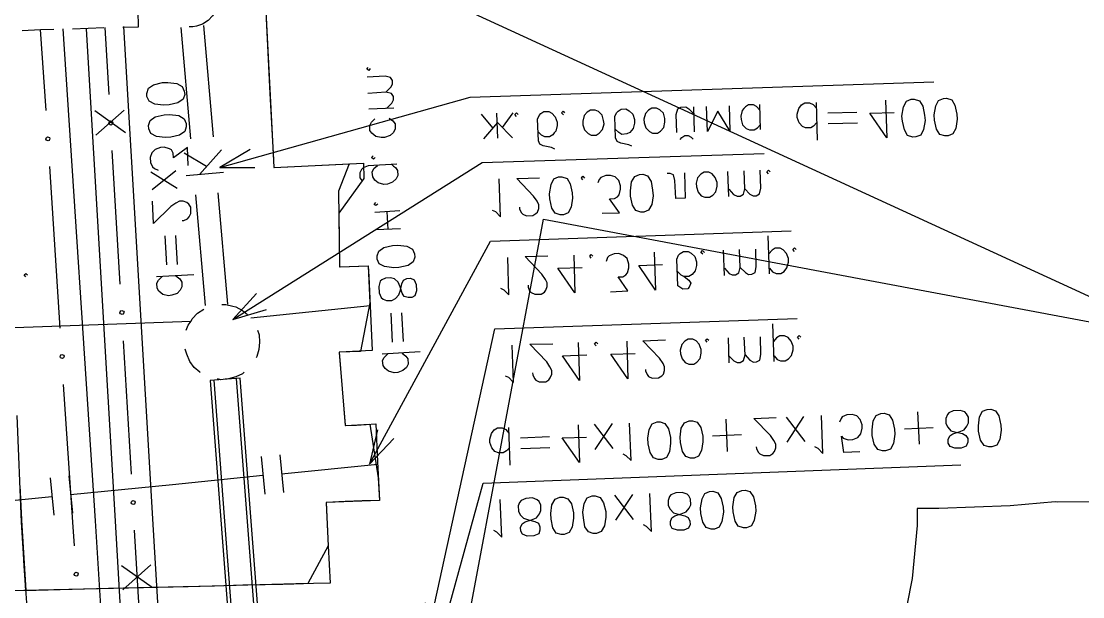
# Model space of a CAD drawing. Header units: metres. Extents: x 131 to 658, y 22 to 173.
# Drawn here: x 368.56 to 398.14, y 44.82 to 60.85 of the extents above; entities that cross this region are included whole.
import ezdxf

# ---------------------------------------------------------------- set-up
doc = ezdxf.new("R2010")
doc.units = ezdxf.units.M
for name, color, linetype in [('BOUNDARY', 7, 'Continuous'), ('BUILDING', 7, 'Continuous'), ('CURB', 7, 'Continuous'), ('GAS', 7, 'Continuous'), ('HEAT', 7, 'Continuous'), ('ROAD', 7, 'Continuous'), ('SEWER', 7, 'Continuous'), ('SIDEWALK_PATH', 7, 'Continuous')]:
    doc.layers.add(name, color=color, linetype=linetype)

msp = doc.modelspace()

# ---------------------------------------------------------------- linework, layer by layer
at = {"layer": 'BOUNDARY'}
msp.add_lwpolyline([(375.37, 61.306), (375.492, 58.842), (375.581, 57.178), (375.603, 56.778), (375.603, 56.778), (378.1, 56.901), (378.1, 56.901), (378.111, 56.468), (377.412, 55.502), (377.434, 54.004), (377.434, 54.004), (378.233, 54.038), (378.233, 54.038), (378.278, 53.006), (378.011, 51.652), (377.423, 51.63), (377.423, 51.63), (377.59, 49.588), (377.59, 49.588), (378.278, 49.621), (378.511, 48.134), (378.544, 47.502), (378.544, 47.502), (377.057, 47.446), (377.057, 47.446), (377.112, 46.237), (376.546, 45.182), (373.217, 45.094), (371.553, 45.06), (368.213, 44.983)], dxfattribs=at)
at = {"layer": 'BUILDING'}
msp.add_lwpolyline([(417.449, 44.395), (417.386, 45.093), (417.32, 46.758), (417.264, 48.144), (415.599, 48.082), (413.954, 48.016), (413.931, 48.015), (411.911, 47.937), (411.843, 47.935), (410.579, 47.892), (409.899, 47.865), (379.687, 61.75), (389.49, 83.08), (442.488, 58.722), (432.685, 37.392)], close=True, dxfattribs=at)
msp.add_lwpolyline([(398.902, 47.457), (397.43, 47.455), (397.373, 47.461), (396.119, 47.349), (394.133, 47.272), (393.526, 47.277), (393.528, 46.803), (393.385, 45.324), (393.097, 43.866), (392.665, 42.443), (392.392, 41.784), (380.974, 43.928), (383.115, 55.332), (420.523, 48.308)], dxfattribs=at)
at = {"layer": 'CURB'}
msp.add_lwpolyline([(369.2, 35.917), (369.223, 35.972), (369.223, 35.972), (369.267, 36.272), (369.278, 36.305), (369.256, 36.693), (369.211, 37.215), (369.167, 37.969), (369.134, 38.491), (369.078, 39.257), (369.045, 39.778), (368.99, 40.533), (368.956, 41.065), (368.912, 41.82), (368.867, 42.342), (368.823, 43.107), (368.79, 43.629), (368.734, 44.383), (368.701, 44.905), (368.646, 45.671), (368.612, 46.192), (368.568, 46.891), (368.568, 46.891), (368.568, 46.947)], dxfattribs=at)
at = {"layer": 'GAS'}
for points in [[(378.289, 59.53), (378.244, 59.475), (378.244, 59.475), (378.189, 59.519), (378.189, 59.519), (378.233, 59.564)], [(378.721, 58.876), (378.866, 59.02), (378.866, 59.02), (378.91, 59.109), (378.91, 59.109), (378.91, 59.198), (378.91, 59.198), (378.855, 59.286), (378.855, 59.286), (378.699, 59.32), (378.699, 59.32), (378.2, 59.297)], [(378.744, 58.421), (378.888, 58.565), (378.888, 58.565), (378.932, 58.665), (378.932, 58.665), (378.932, 58.754), (378.932, 58.754), (378.877, 58.842), (378.877, 58.842), (378.721, 58.876), (378.721, 58.876), (378.222, 58.842)], [(378.943, 58.432), (378.244, 58.399)], [(378.81, 58.154), (378.921, 58.077), (378.921, 58.077), (378.977, 57.988), (378.977, 57.988), (378.977, 57.855), (378.977, 57.855), (378.932, 57.755), (378.932, 57.755), (378.843, 57.666), (378.843, 57.666), (378.688, 57.611), (378.688, 57.611), (378.588, 57.611), (378.588, 57.611), (378.444, 57.644), (378.444, 57.644), (378.333, 57.733), (378.333, 57.733), (378.278, 57.81), (378.278, 57.81), (378.278, 57.944), (378.278, 57.944), (378.322, 58.043), (378.322, 58.043), (378.411, 58.132)], [(378.422, 57.056), (378.377, 57.011), (378.377, 57.011), (378.322, 57.056), (378.322, 57.056), (378.366, 57.1)], [(379.032, 56.867), (378.233, 56.823), (378.233, 56.823), (378.089, 56.767), (378.089, 56.767), (378.045, 56.723), (378.045, 56.723), (378, 56.623), (378, 56.623), (378, 56.49), (378, 56.49), (378.056, 56.412)], [(378.888, 56.856), (378.932, 56.812), (378.932, 56.812), (378.988, 56.778), (378.988, 56.778), (379.043, 56.69), (379.043, 56.69), (379.054, 56.557), (379.054, 56.557), (379.01, 56.457), (379.01, 56.457), (378.91, 56.368), (378.91, 56.368), (378.766, 56.312), (378.766, 56.312), (378.666, 56.301), (378.666, 56.301), (378.511, 56.346), (378.511, 56.346), (378.411, 56.423), (378.411, 56.423), (378.355, 56.512), (378.355, 56.512), (378.344, 56.645), (378.344, 56.645), (378.389, 56.745), (378.389, 56.745), (378.488, 56.834)], [(378.499, 55.758), (378.444, 55.713), (378.444, 55.713), (378.4, 55.746), (378.4, 55.746), (378.444, 55.802)], [(379.11, 55.569), (378.411, 55.524)], [(378.788, 55.047), (378.755, 55.547)], [(379.132, 55.07), (378.433, 55.036)], [(378.488, 49.466), (378.266, 48.511), (378.266, 48.511), (381.64, 54.726), (381.64, 54.726), (390.018, 55.014)], [(389.408, 53.816), (389.374, 54.87)], [(379.531, 54.282), (379.487, 54.149), (379.487, 54.149), (379.343, 54.049), (379.343, 54.049), (379.088, 53.993), (379.088, 53.993), (378.943, 53.982), (378.943, 53.982), (378.688, 54.015), (378.688, 54.015), (378.533, 54.093), (378.533, 54.093), (378.477, 54.226), (378.477, 54.226), (378.477, 54.315), (378.477, 54.315), (378.522, 54.448), (378.522, 54.448), (378.666, 54.548), (378.666, 54.548), (378.91, 54.603), (378.91, 54.603), (379.054, 54.615), (379.054, 54.615), (379.31, 54.581), (379.31, 54.581), (379.465, 54.504), (379.465, 54.504), (379.52, 54.37), (379.52, 54.37), (379.531, 54.282)], [(386.844, 53.882), (386.944, 53.782), (386.944, 53.782), (387.033, 53.738), (387.033, 53.738), (387.166, 53.638), (387.166, 53.638), (387.222, 53.549), (387.222, 53.549), (387.177, 53.438), (387.177, 53.438), (387.133, 53.394), (387.133, 53.394), (387, 53.383), (387, 53.383), (386.911, 53.438), (386.911, 53.438), (386.855, 53.483), (386.855, 53.483), (386.833, 54.226), (386.833, 54.226), (386.878, 54.337), (386.878, 54.337), (386.922, 54.382), (386.922, 54.382), (387.011, 54.437), (387.011, 54.437), (387.144, 54.437), (387.144, 54.437), (387.233, 54.393), (387.233, 54.393), (387.333, 54.293), (387.333, 54.293), (387.377, 54.149), (387.377, 54.149), (387.377, 54.049), (387.377, 54.049), (387.344, 53.893), (387.344, 53.893), (387.255, 53.793), (387.255, 53.793), (387.166, 53.738), (387.166, 53.738), (387.033, 53.738)], [(387.554, 54.359), (387.499, 54.404), (387.499, 54.404), (387.543, 54.459), (387.543, 54.459), (387.599, 54.404)], [(388.154, 53.771), (388.131, 54.47)], [(388.154, 53.971), (388.287, 53.827), (388.287, 53.827), (388.376, 53.782), (388.376, 53.782), (388.464, 53.782), (388.464, 53.782), (388.553, 53.838), (388.553, 53.838), (388.598, 53.993), (388.598, 53.993), (388.575, 54.493)], [(388.598, 53.993), (388.742, 53.849), (388.742, 53.849), (388.831, 53.793), (388.831, 53.793), (388.919, 53.805), (388.919, 53.805), (389.008, 53.849), (389.008, 53.849), (389.041, 54.004), (389.041, 54.004), (389.03, 54.504)], [(389.408, 53.971), (389.496, 53.871), (389.496, 53.871), (389.596, 53.827), (389.596, 53.827), (389.729, 53.827), (389.729, 53.827), (389.818, 53.882), (389.818, 53.882), (389.896, 53.982), (389.896, 53.982), (389.94, 54.137), (389.94, 54.137), (389.94, 54.237), (389.94, 54.237), (389.885, 54.382), (389.885, 54.382), (389.796, 54.481), (389.796, 54.481), (389.707, 54.526), (389.707, 54.526), (389.574, 54.526), (389.574, 54.526), (389.485, 54.47), (389.485, 54.47), (389.397, 54.37)], [(390.107, 54.437), (390.062, 54.493), (390.062, 54.493), (390.107, 54.537), (390.107, 54.537), (390.151, 54.493)], [(381.917, 53.416), (382.006, 53.372), (382.006, 53.372), (382.15, 53.227), (382.15, 53.227), (382.117, 54.271)], [(382.683, 53.494), (382.683, 53.438), (382.683, 53.438), (382.727, 53.338), (382.727, 53.338), (382.772, 53.294), (382.772, 53.294), (382.872, 53.25), (382.872, 53.25), (383.049, 53.25), (383.049, 53.25), (383.138, 53.305), (383.138, 53.305), (383.182, 53.361), (383.182, 53.361), (383.216, 53.461), (383.216, 53.461), (383.216, 53.56), (383.216, 53.56), (383.171, 53.66), (383.171, 53.66), (383.071, 53.805), (383.071, 53.805), (382.605, 54.293), (382.605, 54.293), (383.238, 54.315)], [(383.959, 54.337), (383.992, 53.283), (383.992, 53.283), (383.515, 53.971), (383.515, 53.971), (384.192, 53.993)], [(384.447, 54.248), (384.403, 54.304), (384.403, 54.304), (384.447, 54.348), (384.447, 54.348), (384.492, 54.304)], [(384.98, 53.316), (385.468, 53.338), (385.468, 53.338), (385.191, 53.727), (385.191, 53.727), (385.324, 53.727), (385.324, 53.727), (385.413, 53.782), (385.413, 53.782), (385.457, 53.838), (385.457, 53.838), (385.49, 53.982), (385.49, 53.982), (385.49, 54.082), (385.49, 54.082), (385.446, 54.237), (385.446, 54.237), (385.346, 54.326), (385.346, 54.326), (385.213, 54.382), (385.213, 54.382), (385.08, 54.37), (385.08, 54.37), (384.947, 54.315), (384.947, 54.315), (384.902, 54.271), (384.902, 54.271), (384.858, 54.16)], [(386.201, 54.415), (386.234, 53.361), (386.234, 53.361), (385.768, 54.049), (385.768, 54.049), (386.434, 54.071)], [(379.576, 53.338), (379.531, 53.205), (379.531, 53.205), (379.443, 53.15), (379.443, 53.15), (379.343, 53.15), (379.343, 53.15), (379.232, 53.183), (379.232, 53.183), (379.176, 53.272), (379.176, 53.272), (379.121, 53.449), (379.121, 53.449), (379.065, 53.583), (379.065, 53.583), (378.966, 53.671), (378.966, 53.671), (378.855, 53.705), (378.855, 53.705), (378.71, 53.694), (378.71, 53.694), (378.61, 53.649), (378.61, 53.649), (378.566, 53.605), (378.566, 53.605), (378.522, 53.461), (378.522, 53.461), (378.533, 53.283), (378.533, 53.283), (378.588, 53.15), (378.588, 53.15), (378.644, 53.105), (378.644, 53.105), (378.744, 53.072), (378.744, 53.072), (378.888, 53.072), (378.888, 53.072), (378.988, 53.128), (378.988, 53.128), (379.088, 53.227), (379.088, 53.227), (379.132, 53.361), (379.132, 53.361), (379.165, 53.538), (379.165, 53.538), (379.21, 53.638), (379.21, 53.638), (379.31, 53.682), (379.31, 53.682), (379.409, 53.694), (379.409, 53.694), (379.509, 53.649), (379.509, 53.649), (379.565, 53.516), (379.565, 53.516), (379.576, 53.338)], [(378.91, 51.907), (378.866, 52.717)], [(379.21, 51.929), (379.165, 52.728)], [(379.676, 51.641), (378.622, 51.574)], [(379.176, 51.607), (379.276, 51.519), (379.276, 51.519), (379.332, 51.441), (379.332, 51.441), (379.343, 51.297), (379.343, 51.297), (379.298, 51.208), (379.298, 51.208), (379.199, 51.119), (379.199, 51.119), (379.054, 51.064), (379.054, 51.064), (378.954, 51.053), (378.954, 51.053), (378.799, 51.097), (378.799, 51.097), (378.699, 51.175), (378.699, 51.175), (378.644, 51.263), (378.644, 51.263), (378.633, 51.397), (378.633, 51.397), (378.677, 51.485), (378.677, 51.485), (378.777, 51.585)], [(378.266, 48.511), (378.943, 49.222)], [(375.248, 48.722), (375.348, 47.679)], [(375.77, 48.767), (375.87, 47.723)], [(375.814, 48.245), (378.499, 48.511)], [(369.367, 48.134), (369.467, 47.091)], [(369.888, 48.19), (369.988, 47.146)], [(369.933, 47.668), (372.774, 47.945), (372.774, 47.945), (375.293, 48.201)], [(366.737, 47.313), (367.003, 47.368), (367.003, 47.368), (369.411, 47.613)]]:
    msp.add_lwpolyline(points, dxfattribs=at)
at = {"layer": 'HEAT'}
for points in [[(371.398, 60.684), (371.83, 60.696), (371.83, 60.696), (371.819, 61.139)], [(371.287, 36.383), (370.632, 46.936), (370.632, 46.936), (369.733, 60.64)], [(369.988, 60.64), (370.865, 60.673)], [(371.619, 39.501), (371.187, 46.925), (371.187, 46.925), (370.377, 60.64)], [(371.009, 58.809), (370.898, 60.673)], [(372.674, 39.534), (372.23, 46.991), (372.23, 46.991), (371.42, 60.707)], [(368.59, 60.596), (369.101, 60.618), (369.101, 60.618), (369.467, 60.629)], [(369.256, 58.365), (369.101, 60.618)], [(373.118, 58.809), (373.073, 58.676), (373.073, 58.676), (372.929, 58.576), (372.929, 58.576), (372.685, 58.521), (372.685, 58.521), (372.529, 58.51), (372.529, 58.51), (372.285, 58.543), (372.285, 58.543), (372.13, 58.621), (372.13, 58.621), (372.063, 58.754), (372.063, 58.754), (372.063, 58.842), (372.063, 58.842), (372.108, 58.987), (372.108, 58.987), (372.252, 59.075), (372.252, 59.075), (372.496, 59.142), (372.496, 59.142), (372.651, 59.142), (372.651, 59.142), (372.896, 59.12), (372.896, 59.12), (373.051, 59.031), (373.051, 59.031), (373.106, 58.898), (373.106, 58.898), (373.118, 58.809)], [(371.464, 57.744), (370.61, 58.354)], [(371.431, 58.376), (370.643, 57.677)], [(371.077, 58.062), (371.103, 58.052), (371.116, 58.023), (371.106, 57.998), (371.106, 57.998), (371.096, 57.972), (371.067, 57.959), (371.041, 57.969), (371.041, 57.969), (371.015, 57.979), (371.003, 58.008), (371.013, 58.034), (371.013, 58.034), (371.023, 58.06), (371.052, 58.072), (371.077, 58.062)], [(373.162, 57.91), (373.118, 57.777), (373.118, 57.777), (372.973, 57.677), (372.973, 57.677), (372.729, 57.622), (372.729, 57.622), (372.574, 57.611), (372.574, 57.611), (372.33, 57.644), (372.33, 57.644), (372.174, 57.722), (372.174, 57.722), (372.119, 57.855), (372.119, 57.855), (372.108, 57.944), (372.108, 57.944), (372.152, 58.088), (372.152, 58.088), (372.296, 58.188), (372.296, 58.188), (372.541, 58.243), (372.541, 58.243), (372.696, 58.254), (372.696, 58.254), (372.951, 58.221), (372.951, 58.221), (373.106, 58.132), (373.106, 58.132), (373.162, 57.999), (373.162, 57.999), (373.162, 57.91)], [(369.324, 57.618), (369.35, 57.608), (369.362, 57.579), (369.352, 57.554), (369.352, 57.554), (369.342, 57.528), (369.313, 57.515), (369.288, 57.525), (369.288, 57.525), (369.262, 57.535), (369.249, 57.564), (369.259, 57.59), (369.259, 57.59), (369.269, 57.616), (369.298, 57.628), (369.324, 57.618)], [(371.32, 53.527), (371.098, 57.245)], [(373.217, 56.834), (373.195, 57.333), (373.195, 57.333), (372.807, 57.045), (372.807, 57.045), (372.796, 57.178), (372.796, 57.178), (372.751, 57.267), (372.751, 57.267), (372.696, 57.3), (372.696, 57.3), (372.541, 57.344), (372.541, 57.344), (372.441, 57.333), (372.441, 57.333), (372.296, 57.278), (372.296, 57.278), (372.197, 57.189), (372.197, 57.189), (372.152, 57.056), (372.152, 57.056), (372.163, 56.912), (372.163, 56.912), (372.219, 56.79), (372.219, 56.79), (372.274, 56.745), (372.274, 56.745), (372.374, 56.701)], [(369.644, 52.295), (369.356, 56.801)], [(372.907, 56.19), (372.174, 56.645)], [(372.873, 56.679), (372.208, 56.157)], [(373.051, 55.303), (373.095, 55.303), (373.095, 55.303), (373.195, 55.347), (373.195, 55.347), (373.24, 55.402), (373.24, 55.402), (373.284, 55.491), (373.284, 55.491), (373.284, 55.669), (373.284, 55.669), (373.229, 55.758), (373.229, 55.758), (373.173, 55.802), (373.173, 55.802), (373.073, 55.835), (373.073, 55.835), (372.973, 55.835), (372.973, 55.835), (372.873, 55.78), (372.873, 55.78), (372.729, 55.691), (372.729, 55.691), (372.252, 55.214), (372.252, 55.214), (372.219, 55.835)], [(372.618, 54.06), (372.574, 54.87)], [(372.918, 54.071), (372.873, 54.881)], [(373.373, 53.782), (372.33, 53.727)], [(372.873, 53.76), (372.984, 53.671), (372.984, 53.671), (373.04, 53.583), (373.04, 53.583), (373.04, 53.449), (373.04, 53.449), (372.995, 53.361), (372.995, 53.361), (372.907, 53.261), (372.907, 53.261), (372.762, 53.216), (372.762, 53.216), (372.663, 53.205), (372.663, 53.205), (372.507, 53.239), (372.507, 53.239), (372.396, 53.327), (372.396, 53.327), (372.352, 53.416), (372.352, 53.416), (372.341, 53.549), (372.341, 53.549), (372.385, 53.638), (372.385, 53.638), (372.485, 53.738)], [(371.388, 52.78), (371.414, 52.77), (371.426, 52.741), (371.416, 52.715), (371.416, 52.715), (371.406, 52.69), (371.377, 52.677), (371.352, 52.687), (371.352, 52.687), (371.326, 52.697), (371.313, 52.726), (371.323, 52.752), (371.323, 52.752), (371.333, 52.778), (371.362, 52.79), (371.388, 52.78)], [(379.82, 44.65), (379.875, 43.673), (379.875, 43.673), (381.762, 52.284), (381.762, 52.284), (390.184, 52.573)], [(389.541, 51.374), (389.507, 52.417)], [(388.731, 51.552), (388.864, 51.408), (388.864, 51.408), (388.964, 51.352), (388.964, 51.352), (389.052, 51.363), (389.052, 51.363), (389.141, 51.408), (389.141, 51.408), (389.175, 51.563), (389.175, 51.563), (389.163, 52.062)], [(389.541, 51.53), (389.63, 51.43), (389.63, 51.43), (389.718, 51.385), (389.718, 51.385), (389.851, 51.385), (389.851, 51.385), (389.94, 51.441), (389.94, 51.441), (390.029, 51.541), (390.029, 51.541), (390.073, 51.696), (390.073, 51.696), (390.073, 51.796), (390.073, 51.796), (390.018, 51.94), (390.018, 51.94), (389.929, 52.04), (389.929, 52.04), (389.829, 52.085), (389.829, 52.085), (389.696, 52.085), (389.696, 52.085), (389.607, 52.029), (389.607, 52.029), (389.519, 51.929)], [(390.24, 51.996), (390.195, 52.051), (390.195, 52.051), (390.24, 52.096), (390.24, 52.096), (390.284, 52.051)], [(371.631, 48.234), (371.409, 51.951)], [(382.05, 50.975), (382.139, 50.93), (382.139, 50.93), (382.283, 50.786), (382.283, 50.786), (382.239, 51.829)], [(382.805, 51.053), (382.816, 50.997), (382.816, 50.997), (382.861, 50.897), (382.861, 50.897), (382.905, 50.853), (382.905, 50.853), (382.994, 50.808), (382.994, 50.808), (383.182, 50.808), (383.182, 50.808), (383.26, 50.864), (383.26, 50.864), (383.304, 50.919), (383.304, 50.919), (383.349, 51.019), (383.349, 51.019), (383.349, 51.119), (383.349, 51.119), (383.293, 51.219), (383.293, 51.219), (383.205, 51.363), (383.205, 51.363), (382.738, 51.851), (382.738, 51.851), (383.371, 51.863)], [(384.081, 51.896), (384.114, 50.842), (384.114, 50.842), (383.648, 51.53), (383.648, 51.53), (384.325, 51.552)], [(384.581, 51.807), (384.536, 51.851), (384.536, 51.851), (384.581, 51.907), (384.581, 51.907), (384.625, 51.863)], [(385.435, 51.94), (385.468, 50.886), (385.468, 50.886), (384.991, 51.574), (384.991, 51.574), (385.668, 51.596)], [(385.956, 51.152), (385.956, 51.108), (385.956, 51.108), (386.001, 51.008), (386.001, 51.008), (386.045, 50.953), (386.045, 50.953), (386.145, 50.908), (386.145, 50.908), (386.323, 50.919), (386.323, 50.919), (386.412, 50.975), (386.412, 50.975), (386.456, 51.019), (386.456, 51.019), (386.489, 51.119), (386.489, 51.119), (386.489, 51.219), (386.489, 51.219), (386.445, 51.319), (386.445, 51.319), (386.345, 51.463), (386.345, 51.463), (385.879, 51.951), (385.879, 51.951), (386.511, 51.974)], [(387.166, 51.297), (387.299, 51.297), (387.299, 51.297), (387.388, 51.352), (387.388, 51.352), (387.477, 51.452), (387.477, 51.452), (387.51, 51.607), (387.51, 51.607), (387.51, 51.707), (387.51, 51.707), (387.455, 51.851), (387.455, 51.851), (387.366, 51.951), (387.366, 51.951), (387.277, 51.996), (387.277, 51.996), (387.144, 51.996), (387.144, 51.996), (387.055, 51.94), (387.055, 51.94), (386.966, 51.84), (386.966, 51.84), (386.922, 51.685), (386.922, 51.685), (386.933, 51.585), (386.933, 51.585), (386.977, 51.441), (386.977, 51.441), (387.066, 51.341), (387.066, 51.341), (387.166, 51.297)], [(387.677, 51.907), (387.632, 51.962), (387.632, 51.962), (387.677, 52.007), (387.677, 52.007), (387.721, 51.962)], [(388.287, 51.33), (388.265, 52.029)], [(388.276, 51.53), (388.42, 51.385), (388.42, 51.385), (388.509, 51.341), (388.509, 51.341), (388.598, 51.341), (388.598, 51.341), (388.686, 51.397), (388.686, 51.397), (388.731, 51.552), (388.731, 51.552), (388.709, 52.051)], [(369.724, 51.56), (369.749, 51.549), (369.762, 51.52), (369.752, 51.495), (369.752, 51.495), (369.742, 51.469), (369.713, 51.456), (369.687, 51.467), (369.687, 51.467), (369.661, 51.477), (369.649, 51.506), (369.659, 51.531), (369.659, 51.531), (369.669, 51.557), (369.698, 51.57), (369.724, 51.56)], [(370.044, 46.237), (369.999, 46.891), (369.999, 46.891), (369.744, 50.731)], [(394.579, 48.955), (394.446, 49), (394.446, 49), (394.39, 49.099), (394.39, 49.099), (394.39, 49.199), (394.39, 49.199), (394.434, 49.299), (394.434, 49.299), (394.523, 49.355), (394.523, 49.355), (394.701, 49.41), (394.701, 49.41), (394.834, 49.466), (394.834, 49.466), (394.912, 49.566), (394.912, 49.566), (394.956, 49.665), (394.956, 49.665), (394.956, 49.821), (394.956, 49.821), (394.901, 49.91), (394.901, 49.91), (394.856, 49.965), (394.856, 49.965), (394.723, 50.009), (394.723, 50.009), (394.534, 49.998), (394.534, 49.998), (394.412, 49.943), (394.412, 49.943), (394.368, 49.898), (394.368, 49.898), (394.323, 49.787), (394.323, 49.787), (394.323, 49.643), (394.323, 49.643), (394.379, 49.543), (394.379, 49.543), (394.468, 49.443), (394.468, 49.443), (394.612, 49.399), (394.612, 49.399), (394.79, 49.366), (394.79, 49.366), (394.878, 49.31), (394.878, 49.31), (394.934, 49.222), (394.934, 49.222), (394.934, 49.122), (394.934, 49.122), (394.889, 49.011), (394.889, 49.011), (394.756, 48.955), (394.756, 48.955), (394.579, 48.955)], [(395.522, 48.989), (395.389, 49.033), (395.389, 49.033), (395.289, 49.177), (395.289, 49.177), (395.233, 49.432), (395.233, 49.432), (395.233, 49.577), (395.233, 49.577), (395.267, 49.832), (395.267, 49.832), (395.344, 49.987), (395.344, 49.987), (395.478, 50.032), (395.478, 50.032), (395.577, 50.043), (395.577, 50.043), (395.711, 49.998), (395.711, 49.998), (395.799, 49.854), (395.799, 49.854), (395.855, 49.599), (395.855, 49.599), (395.866, 49.455), (395.866, 49.455), (395.833, 49.199), (395.833, 49.199), (395.744, 49.044), (395.744, 49.044), (395.611, 48.989), (395.611, 48.989), (395.522, 48.989)], [(387.21, 48.678), (387.077, 48.722), (387.077, 48.722), (386.989, 48.866), (386.989, 48.866), (386.933, 49.111), (386.933, 49.111), (386.922, 49.266), (386.922, 49.266), (386.955, 49.51), (386.955, 49.51), (387.044, 49.665), (387.044, 49.665), (387.177, 49.721), (387.177, 49.721), (387.266, 49.721), (387.266, 49.721), (387.399, 49.677), (387.399, 49.677), (387.499, 49.532), (387.499, 49.532), (387.554, 49.288), (387.554, 49.288), (387.554, 49.133), (387.554, 49.133), (387.521, 48.889), (387.521, 48.889), (387.432, 48.733), (387.432, 48.733), (387.31, 48.678), (387.31, 48.678), (387.21, 48.678)], [(388.242, 48.866), (388.209, 49.765)], [(389.041, 48.989), (389.052, 48.944), (389.052, 48.944), (389.097, 48.844), (389.097, 48.844), (389.141, 48.8), (389.141, 48.8), (389.241, 48.755), (389.241, 48.755), (389.419, 48.755), (389.419, 48.755), (389.507, 48.811), (389.507, 48.811), (389.552, 48.866), (389.552, 48.866), (389.585, 48.966), (389.585, 48.966), (389.585, 49.066), (389.585, 49.066), (389.53, 49.166), (389.53, 49.166), (389.441, 49.31), (389.441, 49.31), (388.975, 49.787), (388.975, 49.787), (389.596, 49.81)], [(389.874, 49.821), (390.395, 49.144)], [(390.362, 49.843), (389.896, 49.122)], [(390.662, 49), (390.761, 48.955), (390.761, 48.955), (390.895, 48.811), (390.895, 48.811), (390.861, 49.865)], [(391.927, 48.855), (391.483, 48.833), (391.483, 48.833), (391.416, 49.288), (391.416, 49.288), (391.46, 49.233), (391.46, 49.233), (391.605, 49.188), (391.605, 49.188), (391.738, 49.199), (391.738, 49.199), (391.871, 49.255), (391.871, 49.255), (391.96, 49.355), (391.96, 49.355), (391.993, 49.51), (391.993, 49.51), (391.993, 49.61), (391.993, 49.61), (391.938, 49.754), (391.938, 49.754), (391.849, 49.854), (391.849, 49.854), (391.716, 49.898), (391.716, 49.898), (391.571, 49.887), (391.571, 49.887), (391.438, 49.832), (391.438, 49.832), (391.405, 49.787), (391.405, 49.787), (391.361, 49.677)], [(392.559, 48.878), (392.426, 48.922), (392.426, 48.922), (392.326, 49.066), (392.326, 49.066), (392.271, 49.31), (392.271, 49.31), (392.271, 49.466), (392.271, 49.466), (392.304, 49.721), (392.304, 49.721), (392.382, 49.865), (392.382, 49.865), (392.515, 49.921), (392.515, 49.921), (392.603, 49.932), (392.603, 49.932), (392.748, 49.887), (392.748, 49.887), (392.837, 49.732), (392.837, 49.732), (392.892, 49.488), (392.892, 49.488), (392.903, 49.344), (392.903, 49.344), (392.87, 49.088), (392.87, 49.088), (392.781, 48.933), (392.781, 48.933), (392.648, 48.878), (392.648, 48.878), (392.559, 48.878)], [(393.591, 49.066), (393.547, 49.965)], [(382.173, 48.977), (382.084, 48.878), (382.084, 48.878), (381.995, 48.822), (381.995, 48.822), (381.862, 48.822), (381.862, 48.822), (381.762, 48.866), (381.762, 48.866), (381.673, 48.966), (381.673, 48.966), (381.618, 49.111), (381.618, 49.111), (381.618, 49.21), (381.618, 49.21), (381.662, 49.366), (381.662, 49.366), (381.74, 49.466), (381.74, 49.466), (381.829, 49.521), (381.829, 49.521), (381.962, 49.521), (381.962, 49.521), (382.062, 49.477), (382.062, 49.477), (382.15, 49.377)], [(382.184, 48.478), (382.15, 49.532)], [(384.081, 49.61), (384.114, 48.556), (384.114, 48.556), (383.637, 49.244), (383.637, 49.244), (384.314, 49.266)], [(384.525, 49.621), (385.047, 48.944)], [(385.024, 49.643), (384.547, 48.922)], [(385.324, 48.8), (385.413, 48.755), (385.413, 48.755), (385.557, 48.611), (385.557, 48.611), (385.513, 49.654)], [(386.312, 48.645), (386.178, 48.689), (386.178, 48.689), (386.09, 48.833), (386.09, 48.833), (386.034, 49.077), (386.034, 49.077), (386.023, 49.233), (386.023, 49.233), (386.056, 49.477), (386.056, 49.477), (386.145, 49.632), (386.145, 49.632), (386.278, 49.688), (386.278, 49.688), (386.367, 49.688), (386.367, 49.688), (386.5, 49.643), (386.5, 49.643), (386.6, 49.499), (386.6, 49.499), (386.656, 49.255), (386.656, 49.255), (386.656, 49.099), (386.656, 49.099), (386.622, 48.855), (386.622, 48.855), (386.545, 48.7), (386.545, 48.7), (386.412, 48.645), (386.412, 48.645), (386.312, 48.645)], [(393.169, 49.499), (393.968, 49.532)], [(382.472, 49.244), (383.282, 49.277)], [(387.821, 49.299), (388.631, 49.333)], [(382.483, 48.944), (383.293, 48.977)], [(379.975, 43.662), (379.975, 42.686), (379.975, 42.686), (381.429, 47.979), (381.429, 47.979), (394.745, 48.489)], [(384.503, 46.581), (384.37, 46.625), (384.37, 46.625), (384.27, 46.769), (384.27, 46.769), (384.225, 47.013), (384.225, 47.013), (384.214, 47.169), (384.214, 47.169), (384.248, 47.413), (384.248, 47.413), (384.336, 47.568), (384.336, 47.568), (384.47, 47.624), (384.47, 47.624), (384.558, 47.624), (384.558, 47.624), (384.691, 47.579), (384.691, 47.579), (384.791, 47.435), (384.791, 47.435), (384.847, 47.191), (384.847, 47.191), (384.847, 47.035), (384.847, 47.035), (384.814, 46.791), (384.814, 46.791), (384.725, 46.636), (384.725, 46.636), (384.592, 46.581), (384.592, 46.581), (384.503, 46.581)], [(385.091, 47.646), (385.613, 46.969)], [(385.59, 47.668), (385.124, 46.947)], [(385.89, 46.825), (385.979, 46.78), (385.979, 46.78), (386.123, 46.636), (386.123, 46.636), (386.079, 47.69)], [(386.844, 46.669), (386.7, 46.714), (386.7, 46.714), (386.656, 46.814), (386.656, 46.814), (386.656, 46.913), (386.656, 46.913), (386.689, 47.013), (386.689, 47.013), (386.778, 47.069), (386.778, 47.069), (386.955, 47.124), (386.955, 47.124), (387.088, 47.18), (387.088, 47.18), (387.177, 47.28), (387.177, 47.28), (387.222, 47.379), (387.222, 47.379), (387.21, 47.535), (387.21, 47.535), (387.166, 47.624), (387.166, 47.624), (387.122, 47.679), (387.122, 47.679), (386.977, 47.723), (386.977, 47.723), (386.8, 47.712), (386.8, 47.712), (386.667, 47.657), (386.667, 47.657), (386.622, 47.613), (386.622, 47.613), (386.589, 47.502), (386.589, 47.502), (386.589, 47.357), (386.589, 47.357), (386.644, 47.257), (386.644, 47.257), (386.733, 47.158), (386.733, 47.158), (386.866, 47.113), (386.866, 47.113), (387.055, 47.069), (387.055, 47.069), (387.144, 47.024), (387.144, 47.024), (387.188, 46.925), (387.188, 46.925), (387.199, 46.825), (387.199, 46.825), (387.155, 46.725), (387.155, 46.725), (387.022, 46.669), (387.022, 46.669), (386.844, 46.669)], [(387.787, 46.703), (387.643, 46.747), (387.643, 46.747), (387.554, 46.891), (387.554, 46.891), (387.499, 47.135), (387.499, 47.135), (387.488, 47.291), (387.488, 47.291), (387.532, 47.546), (387.532, 47.546), (387.61, 47.69), (387.61, 47.69), (387.743, 47.746), (387.743, 47.746), (387.832, 47.757), (387.832, 47.757), (387.976, 47.712), (387.976, 47.712), (388.065, 47.557), (388.065, 47.557), (388.12, 47.313), (388.12, 47.313), (388.131, 47.169), (388.131, 47.169), (388.087, 46.913), (388.087, 46.913), (388.009, 46.758), (388.009, 46.758), (387.876, 46.703), (387.876, 46.703), (387.787, 46.703)], [(388.686, 46.736), (388.542, 46.78), (388.542, 46.78), (388.453, 46.925), (388.453, 46.925), (388.398, 47.18), (388.398, 47.18), (388.387, 47.324), (388.387, 47.324), (388.431, 47.579), (388.431, 47.579), (388.509, 47.723), (388.509, 47.723), (388.642, 47.779), (388.642, 47.779), (388.731, 47.79), (388.731, 47.79), (388.864, 47.746), (388.864, 47.746), (388.964, 47.601), (388.964, 47.601), (389.019, 47.346), (389.019, 47.346), (389.03, 47.202), (389.03, 47.202), (388.986, 46.947), (388.986, 46.947), (388.908, 46.791), (388.908, 46.791), (388.775, 46.736), (388.775, 46.736), (388.686, 46.736)], [(371.699, 47.487), (371.724, 47.477), (371.737, 47.448), (371.727, 47.422), (371.727, 47.422), (371.717, 47.397), (371.688, 47.384), (371.662, 47.394), (371.662, 47.394), (371.637, 47.404), (371.624, 47.433), (371.634, 47.459), (371.634, 47.459), (371.644, 47.484), (371.673, 47.497), (371.699, 47.487)], [(381.718, 46.669), (381.806, 46.625), (381.806, 46.625), (381.951, 46.481), (381.951, 46.481), (381.906, 47.524)], [(382.661, 46.503), (382.528, 46.558), (382.528, 46.558), (382.483, 46.647), (382.483, 46.647), (382.472, 46.747), (382.472, 46.747), (382.517, 46.847), (382.517, 46.847), (382.605, 46.902), (382.605, 46.902), (382.783, 46.958), (382.783, 46.958), (382.916, 47.013), (382.916, 47.013), (383.005, 47.124), (383.005, 47.124), (383.038, 47.224), (383.038, 47.224), (383.038, 47.368), (383.038, 47.368), (382.994, 47.468), (382.994, 47.468), (382.938, 47.513), (382.938, 47.513), (382.805, 47.568), (382.805, 47.568), (382.627, 47.557), (382.627, 47.557), (382.494, 47.502), (382.494, 47.502), (382.45, 47.446), (382.45, 47.446), (382.406, 47.346), (382.406, 47.346), (382.417, 47.202), (382.417, 47.202), (382.461, 47.102), (382.461, 47.102), (382.561, 47.002), (382.561, 47.002), (382.694, 46.958), (382.694, 46.958), (382.872, 46.913), (382.872, 46.913), (382.971, 46.869), (382.971, 46.869), (383.016, 46.769), (383.016, 46.769), (383.016, 46.669), (383.016, 46.669), (382.983, 46.569), (382.983, 46.569), (382.849, 46.514), (382.849, 46.514), (382.661, 46.503)], [(383.604, 46.547), (383.471, 46.592), (383.471, 46.592), (383.371, 46.736), (383.371, 46.736), (383.327, 46.98), (383.327, 46.98), (383.315, 47.135), (383.315, 47.135), (383.349, 47.379), (383.349, 47.379), (383.438, 47.535), (383.438, 47.535), (383.571, 47.59), (383.571, 47.59), (383.659, 47.59), (383.659, 47.59), (383.793, 47.546), (383.793, 47.546), (383.893, 47.402), (383.893, 47.402), (383.948, 47.158), (383.948, 47.158), (383.948, 47.002), (383.948, 47.002), (383.915, 46.758), (383.915, 46.758), (383.826, 46.603), (383.826, 46.603), (383.693, 46.547), (383.693, 46.547), (383.604, 46.547)], [(371.941, 42.952), (371.719, 46.669)], [(372.208, 45.071), (371.353, 45.682)], [(372.174, 45.704), (371.398, 45.005)], [(370.112, 45.49), (370.138, 45.48), (370.15, 45.451), (370.14, 45.425), (370.14, 45.425), (370.13, 45.399), (370.101, 45.387), (370.075, 45.397), (370.075, 45.397), (370.05, 45.407), (370.037, 45.436), (370.047, 45.461), (370.047, 45.461), (370.057, 45.487), (370.086, 45.5), (370.112, 45.49)]]:
    msp.add_lwpolyline(points, dxfattribs=at)
at = {"layer": 'ROAD'}
msp.add_lwpolyline([(375.37, 61.306), (375.602, 56.789), (375.603, 56.787), (375.605, 56.783), (375.607, 56.781), (375.611, 56.779), (375.612, 56.779), (375.614, 56.779), (377.699, 56.878), (377.7, 56.878), (377.7, 56.877), (377.402, 56.118), (377.401, 56.115), (377.401, 56.113), (377.401, 56.111), (377.434, 54.016), (377.434, 54.014), (377.434, 54.013), (377.436, 54.009), (377.439, 54.006), (377.442, 54.005), (377.443, 54.005), (377.445, 54.005), (378.231, 54.038), (378.232, 54.037), (378.233, 54.037), (378.233, 54.036), (378.244, 53.738), (378.344, 51.675), (378.344, 51.674), (378.343, 51.674), (378.342, 51.674), (377.434, 51.63), (377.432, 51.63), (377.431, 51.63), (377.428, 51.628), (377.425, 51.625), (377.424, 51.621), (377.424, 51.62), (377.424, 51.618), (377.588, 49.598), (377.589, 49.596), (377.591, 49.592), (377.593, 49.59), (377.597, 49.588), (377.598, 49.588), (377.6, 49.588), (377.9, 49.599), (378.442, 49.632), (378.443, 49.632), (378.444, 49.631), (378.488, 48.578), (378.543, 47.503), (378.543, 47.502), (378.542, 47.502), (378.067, 47.49), (378.066, 47.49), (377.589, 47.468), (377.068, 47.447), (377.066, 47.446), (377.065, 47.446), (377.061, 47.444), (377.059, 47.442), (377.057, 47.438), (377.057, 47.437), (377.057, 47.435), (377.112, 46.237), (377.168, 45.195), (377.167, 45.194), (377.167, 45.193), (377.166, 45.193), (376.702, 45.182), (376.158, 45.171), (375.847, 45.16), (374.871, 45.138), (374.87, 45.138), (374.738, 45.138), (374.737, 45.138), (373.95, 45.116), (373.073, 45.094), (370.998, 45.049), (368.978, 44.994), (368.691, 44.994), (368.69, 44.994), (368.69, 44.995), (368.568, 46.891), (368.446, 49.865)], dxfattribs=at)
at = {"layer": 'SEWER'}
for points in [[(374.05, 61.339), (374.05, 61.328), (374.05, 61.328), (373.994, 61.162), (373.994, 61.162), (373.894, 61.006), (373.894, 61.006), (373.772, 60.873), (373.772, 60.873), (373.617, 60.773), (373.617, 60.773), (373.45, 60.718), (373.45, 60.718), (373.34, 60.696), (373.34, 60.696), (373.273, 60.696), (373.273, 60.696), (373.24, 60.696)], [(373.284, 57.577), (373.018, 60.673)], [(373.917, 57.633), (373.65, 60.729)], [(374.937, 57.278), (374.094, 56.778), (374.094, 56.778), (381.074, 58.731), (381.074, 58.731), (393.991, 59.164)], [(390.728, 58.032), (390.639, 57.932), (390.639, 57.932), (390.562, 57.877), (390.562, 57.877), (390.417, 57.877), (390.417, 57.877), (390.329, 57.921), (390.329, 57.921), (390.24, 58.021), (390.24, 58.021), (390.184, 58.166), (390.184, 58.166), (390.184, 58.265), (390.184, 58.265), (390.229, 58.421), (390.229, 58.421), (390.306, 58.521), (390.306, 58.521), (390.395, 58.576), (390.395, 58.576), (390.528, 58.576), (390.528, 58.576), (390.628, 58.532), (390.628, 58.532), (390.717, 58.432)], [(390.75, 57.533), (390.717, 58.587)], [(392.648, 58.654), (392.681, 57.6), (392.681, 57.6), (392.204, 58.288), (392.204, 58.288), (392.881, 58.31)], [(393.402, 57.622), (393.258, 57.666), (393.258, 57.666), (393.169, 57.822), (393.169, 57.822), (393.114, 58.066), (393.114, 58.066), (393.103, 58.21), (393.103, 58.21), (393.147, 58.465), (393.147, 58.465), (393.225, 58.621), (393.225, 58.621), (393.358, 58.676), (393.358, 58.676), (393.447, 58.676), (393.447, 58.676), (393.591, 58.632), (393.591, 58.632), (393.68, 58.487), (393.68, 58.487), (393.735, 58.232), (393.735, 58.232), (393.746, 58.088), (393.746, 58.088), (393.702, 57.833), (393.702, 57.833), (393.624, 57.677), (393.624, 57.677), (393.491, 57.633), (393.491, 57.633), (393.402, 57.622)], [(394.301, 57.655), (394.157, 57.699), (394.157, 57.699), (394.068, 57.844), (394.068, 57.844), (394.013, 58.099), (394.013, 58.099), (394.002, 58.243), (394.002, 58.243), (394.046, 58.498), (394.046, 58.498), (394.124, 58.643), (394.124, 58.643), (394.257, 58.698), (394.257, 58.698), (394.346, 58.709), (394.346, 58.709), (394.49, 58.665), (394.49, 58.665), (394.579, 58.51), (394.579, 58.51), (394.634, 58.265), (394.634, 58.265), (394.645, 58.121), (394.645, 58.121), (394.601, 57.866), (394.601, 57.866), (394.523, 57.711), (394.523, 57.711), (394.39, 57.655), (394.39, 57.655), (394.301, 57.655)], [(381.84, 57.589), (381.817, 58.288)], [(381.973, 57.888), (382.272, 58.299)], [(382.361, 58.199), (382.317, 58.254), (382.317, 58.254), (382.361, 58.299), (382.361, 58.299), (382.406, 58.254)], [(383.426, 57.289), (383.338, 57.333), (383.338, 57.333), (383.105, 57.378), (383.105, 57.378), (383.016, 57.422), (383.016, 57.422), (382.971, 57.522), (382.971, 57.522), (382.949, 58.121), (382.949, 58.121), (382.994, 58.221), (382.994, 58.221), (383.038, 58.276), (383.038, 58.276), (383.127, 58.332), (383.127, 58.332), (383.26, 58.332), (383.26, 58.332), (383.349, 58.288), (383.349, 58.288), (383.438, 58.188), (383.438, 58.188), (383.493, 58.043), (383.493, 58.043), (383.493, 57.944), (383.493, 57.944), (383.46, 57.788), (383.46, 57.788), (383.415, 57.744), (383.415, 57.744), (383.371, 57.688), (383.371, 57.688), (383.282, 57.633), (383.282, 57.633), (383.149, 57.633), (383.149, 57.633), (383.06, 57.677), (383.06, 57.677), (382.96, 57.777)], [(383.671, 58.243), (383.615, 58.299), (383.615, 58.299), (383.659, 58.343), (383.659, 58.343), (383.704, 58.299)], [(384.447, 57.677), (384.581, 57.677), (384.581, 57.677), (384.669, 57.733), (384.669, 57.733), (384.758, 57.833), (384.758, 57.833), (384.802, 57.988), (384.802, 57.988), (384.791, 58.088), (384.791, 58.088), (384.747, 58.232), (384.747, 58.232), (384.647, 58.332), (384.647, 58.332), (384.558, 58.376), (384.558, 58.376), (384.425, 58.376), (384.425, 58.376), (384.336, 58.321), (384.336, 58.321), (384.248, 58.221), (384.248, 58.221), (384.214, 58.066), (384.214, 58.066), (384.214, 57.966), (384.214, 57.966), (384.259, 57.822), (384.259, 57.822), (384.359, 57.722), (384.359, 57.722), (384.447, 57.677)], [(385.579, 57.367), (385.49, 57.411), (385.49, 57.411), (385.269, 57.455), (385.269, 57.455), (385.169, 57.5), (385.169, 57.5), (385.124, 57.6), (385.124, 57.6), (385.102, 58.199), (385.102, 58.199), (385.146, 58.299), (385.146, 58.299), (385.191, 58.343), (385.191, 58.343), (385.28, 58.399), (385.28, 58.399), (385.413, 58.41), (385.413, 58.41), (385.502, 58.354), (385.502, 58.354), (385.601, 58.265), (385.601, 58.265), (385.646, 58.11), (385.646, 58.11), (385.646, 58.01), (385.646, 58.01), (385.613, 57.866), (385.613, 57.866), (385.568, 57.81), (385.568, 57.81), (385.524, 57.755), (385.524, 57.755), (385.435, 57.711), (385.435, 57.711), (385.302, 57.699), (385.302, 57.699), (385.213, 57.755), (385.213, 57.755), (385.113, 57.844)], [(386.156, 57.733), (386.289, 57.733), (386.289, 57.733), (386.378, 57.788), (386.378, 57.788), (386.467, 57.888), (386.467, 57.888), (386.5, 58.043), (386.5, 58.043), (386.5, 58.143), (386.5, 58.143), (386.456, 58.288), (386.456, 58.288), (386.356, 58.387), (386.356, 58.387), (386.267, 58.432), (386.267, 58.432), (386.134, 58.432), (386.134, 58.432), (386.045, 58.376), (386.045, 58.376), (385.956, 58.276), (385.956, 58.276), (385.912, 58.121), (385.912, 58.121), (385.923, 58.021), (385.923, 58.021), (385.968, 57.877), (385.968, 57.877), (386.067, 57.777), (386.067, 57.777), (386.156, 57.733)], [(386.833, 57.755), (386.811, 58.254), (386.811, 58.254), (386.855, 58.41), (386.855, 58.41), (386.944, 58.454), (386.944, 58.454), (387.077, 58.465), (387.077, 58.465), (387.166, 58.41), (387.166, 58.41), (387.31, 58.265)], [(387.321, 57.766), (387.299, 58.465)], [(388.287, 58.498), (388.309, 57.799), (388.309, 57.799), (387.976, 58.343), (387.976, 58.343), (387.688, 57.777), (387.688, 57.777), (387.654, 58.476)], [(389.141, 58.376), (389.052, 58.476), (389.052, 58.476), (388.964, 58.521), (388.964, 58.521), (388.831, 58.521), (388.831, 58.521), (388.742, 58.465), (388.742, 58.465), (388.697, 58.421), (388.697, 58.421), (388.653, 58.365), (388.653, 58.365), (388.609, 58.21), (388.609, 58.21), (388.62, 58.11), (388.62, 58.11), (388.664, 57.966), (388.664, 57.966), (388.764, 57.866), (388.764, 57.866), (388.853, 57.822), (388.853, 57.822), (388.986, 57.822), (388.986, 57.822), (389.075, 57.877), (389.075, 57.877), (389.163, 57.977)], [(389.163, 57.833), (389.141, 58.532)], [(391.039, 58.299), (391.849, 58.321)], [(381.374, 58.265), (381.695, 57.877)], [(382.25, 57.6), (381.829, 58.032), (381.829, 58.032), (381.44, 57.577)], [(391.05, 57.999), (391.86, 58.021)], [(386.922, 57.555), (386.966, 57.611), (386.966, 57.611), (387.055, 57.666), (387.055, 57.666), (387.144, 57.666), (387.144, 57.666), (387.233, 57.622), (387.233, 57.622), (387.288, 57.566)], [(373.728, 56.801), (373.106, 57.178)], [(373.528, 56.579), (374.138, 57.267)], [(375.115, 53.261), (374.46, 52.539), (374.46, 52.539), (381.407, 56.912), (381.407, 56.912), (389.263, 57.167)], [(374.194, 56.634), (373.162, 56.545)], [(374.094, 56.778), (375.071, 56.778)], [(383.582, 55.458), (383.438, 55.502), (383.438, 55.502), (383.349, 55.647), (383.349, 55.647), (383.293, 55.902), (383.293, 55.902), (383.282, 56.046), (383.282, 56.046), (383.327, 56.301), (383.327, 56.301), (383.404, 56.457), (383.404, 56.457), (383.537, 56.512), (383.537, 56.512), (383.626, 56.512), (383.626, 56.512), (383.77, 56.468), (383.77, 56.468), (383.859, 56.323), (383.859, 56.323), (383.915, 56.068), (383.915, 56.068), (383.926, 55.924), (383.926, 55.924), (383.881, 55.669), (383.881, 55.669), (383.804, 55.513), (383.804, 55.513), (383.671, 55.458), (383.671, 55.458), (383.582, 55.458)], [(384.214, 56.434), (384.17, 56.479), (384.17, 56.479), (384.214, 56.534), (384.214, 56.534), (384.259, 56.479)], [(384.747, 55.502), (385.235, 55.513), (385.235, 55.513), (384.958, 55.902), (384.958, 55.902), (385.091, 55.913), (385.091, 55.913), (385.18, 55.957), (385.18, 55.957), (385.224, 56.013), (385.224, 56.013), (385.257, 56.168), (385.257, 56.168), (385.257, 56.268), (385.257, 56.268), (385.213, 56.412), (385.213, 56.412), (385.113, 56.512), (385.113, 56.512), (384.98, 56.557), (384.98, 56.557), (384.847, 56.557), (384.847, 56.557), (384.714, 56.501), (384.714, 56.501), (384.669, 56.446), (384.669, 56.446), (384.625, 56.346)], [(385.823, 55.536), (385.69, 55.58), (385.69, 55.58), (385.59, 55.724), (385.59, 55.724), (385.535, 55.979), (385.535, 55.979), (385.535, 56.124), (385.535, 56.124), (385.568, 56.379), (385.568, 56.379), (385.657, 56.523), (385.657, 56.523), (385.79, 56.579), (385.79, 56.579), (385.879, 56.59), (385.879, 56.59), (386.012, 56.545), (386.012, 56.545), (386.112, 56.39), (386.112, 56.39), (386.156, 56.146), (386.156, 56.146), (386.167, 55.991), (386.167, 55.991), (386.134, 55.746), (386.134, 55.746), (386.045, 55.591), (386.045, 55.591), (385.912, 55.536), (385.912, 55.536), (385.823, 55.536)], [(387.044, 56.623), (387.066, 55.924), (387.066, 55.924), (386.8, 55.913), (386.8, 55.913), (386.778, 56.412), (386.778, 56.412), (386.733, 56.568), (386.733, 56.568), (386.644, 56.612), (386.644, 56.612), (386.556, 56.612)], [(387.61, 55.946), (387.743, 55.946), (387.743, 55.946), (387.832, 56.002), (387.832, 56.002), (387.921, 56.102), (387.921, 56.102), (387.954, 56.257), (387.954, 56.257), (387.954, 56.357), (387.954, 56.357), (387.898, 56.501), (387.898, 56.501), (387.81, 56.601), (387.81, 56.601), (387.721, 56.645), (387.721, 56.645), (387.588, 56.645), (387.588, 56.645), (387.499, 56.59), (387.499, 56.59), (387.41, 56.49), (387.41, 56.49), (387.366, 56.335), (387.366, 56.335), (387.377, 56.235), (387.377, 56.235), (387.421, 56.09), (387.421, 56.09), (387.51, 55.991), (387.51, 55.991), (387.61, 55.946)], [(388.276, 55.968), (388.254, 56.667)], [(388.276, 56.168), (388.409, 56.024), (388.409, 56.024), (388.509, 55.979), (388.509, 55.979), (388.598, 55.979), (388.598, 55.979), (388.686, 56.035), (388.686, 56.035), (388.72, 56.179), (388.72, 56.179), (388.709, 56.679)], [(388.72, 56.179), (388.864, 56.035), (388.864, 56.035), (388.953, 55.991), (388.953, 55.991), (389.041, 55.991), (389.041, 55.991), (389.13, 56.046), (389.13, 56.046), (389.175, 56.201), (389.175, 56.201), (389.152, 56.701)], [(389.385, 56.601), (389.341, 56.656), (389.341, 56.656), (389.385, 56.701), (389.385, 56.701), (389.43, 56.656)], [(381.684, 55.591), (381.773, 55.547), (381.773, 55.547), (381.917, 55.402), (381.917, 55.402), (381.884, 56.457)], [(382.45, 55.669), (382.45, 55.624), (382.45, 55.624), (382.494, 55.524), (382.494, 55.524), (382.539, 55.48), (382.539, 55.48), (382.639, 55.425), (382.639, 55.425), (382.816, 55.436), (382.816, 55.436), (382.905, 55.491), (382.905, 55.491), (382.949, 55.536), (382.949, 55.536), (382.983, 55.635), (382.983, 55.635), (382.983, 55.735), (382.983, 55.735), (382.938, 55.835), (382.938, 55.835), (382.838, 55.979), (382.838, 55.979), (382.372, 56.468), (382.372, 56.468), (383.005, 56.49)], [(373.695, 52.928), (373.428, 56.013)], [(374.316, 52.972), (374.05, 56.068)], [(368.69, 53.727), (368.646, 53.782), (368.646, 53.782), (368.69, 53.827), (368.69, 53.827), (368.734, 53.782)], [(374.15, 52.961), (374.261, 52.961), (374.261, 52.961), (374.46, 52.917), (374.46, 52.917), (374.538, 52.895)], [(373.162, 52.24), (373.217, 52.384), (373.217, 52.384), (373.295, 52.495), (373.295, 52.495), (373.328, 52.562), (373.328, 52.562), (373.473, 52.717), (373.473, 52.717), (373.65, 52.828)], [(374.46, 52.539), (375.392, 52.817)], [(374.538, 52.895), (374.727, 52.795), (374.727, 52.795), (374.871, 52.684)], [(374.96, 52.584), (378.289, 52.928)], [(365.772, 52.229), (373.295, 52.495)], [(375.148, 52.24), (375.193, 52.118), (375.193, 52.118), (375.204, 51.907), (375.204, 51.907), (375.182, 51.707), (375.182, 51.707), (375.126, 51.507), (375.126, 51.507), (375.104, 51.474)], [(373.55, 51.064), (373.539, 51.075), (373.539, 51.075), (373.384, 51.208), (373.384, 51.208), (373.262, 51.374), (373.262, 51.374), (373.173, 51.574), (373.173, 51.574), (373.129, 51.718)], [(375.803, 36.05), (374.66, 50.908), (374.66, 50.908), (373.828, 50.842), (373.828, 50.842), (374.96, 36.028)], [(374.771, 51.075), (374.727, 51.03), (374.727, 51.03), (374.538, 50.942), (374.538, 50.942), (374.338, 50.886), (374.338, 50.886), (374.249, 50.875), (374.249, 50.875), (374.127, 50.864), (374.127, 50.864), (374.027, 50.886)], [(375.071, 44.261), (374.56, 50.897)], [(374.438, 44.217), (373.939, 50.853)]]:
    msp.add_lwpolyline(points, dxfattribs=at)
at = {"layer": 'SIDEWALK_PATH'}
msp.add_lwpolyline([(368.524, 47.912), (368.568, 46.958), (368.568, 46.947), (368.69, 44.994), (367.78, 44.971)], dxfattribs=at)

doc.saveas('drawing.dxf')
